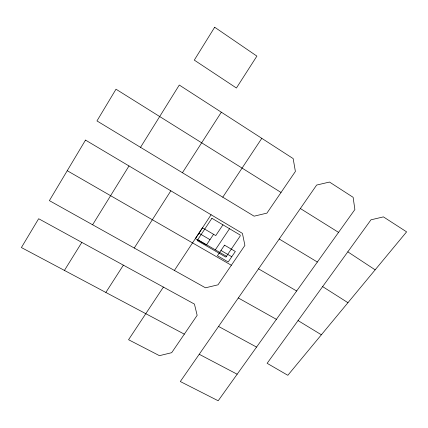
<?xml version="1.0" encoding="UTF-8"?>
<svg xmlns="http://www.w3.org/2000/svg" width="428" height="428" viewBox="0 0 428 428"><rect width="100%" height="100%" fill="white"/><g stroke="black" fill="none" stroke-linecap="round" stroke-linejoin="round"><path stroke-width="0.64" d="M92.614 224.77L128.999 165.941M140.528 147.334L179.279 85.044L293.164 158.585L295.39 171.457L266.922 213.128L254.098 216.172L96.958 120.926L116.004 89.206L281.041 192.472M163.4 287.086L128.55 339.72L159.446 355.663L171.681 352.693L197.153 315.34L194.44 304.094L38.648 218.724L21.4 247.544L64.425 270.41L81.828 242.392M170.842 190.818L134.258 248.031M221.335 112.206L182.43 172.73M64.425 270.41L105.85 292.452L123.382 265.157M211.09 214.749L174.383 270.432M222.779 197.19L261.797 138.33M213.561 234.303L206.43 244.998L195.382 238.605L202.508 227.83L215.755 235.587L222.951 224.828M215.327 249.84L229.515 228.723M258.517 268.838L316.645 185.062L329.496 182.05L353.121 197.308L354.882 209.538L218.184 400.769L180.311 381.525L258.517 268.838L296.658 290.986M347.798 251.835L370.974 219.821L383.413 216.878L406.6 231.853L287.83 375.292L267.126 363.308L347.798 251.835L375.147 269.827M199.218 354.277L237.16 374.222M105.85 292.452L184.313 334.161M218.548 326.43L256.554 347.087M238.31 297.963L276.392 319.336M67.239 170.708L231.35 265.258M197.747 239.664L226.455 256.281M198.94 233.228L209.988 239.659M220.96 250.466L231.762 256.73M279.195 239.006L317.367 262.032M298.049 320.577L321.364 334.782M300.365 208.532L338.553 232.377M322.632 286.61L347.948 302.687M85.504 140.095L49.386 200.63L205.488 287.803L218.002 284.823L244.902 245.394L242.425 233.378L85.504 140.095M214.679 27.232L194.291 60.113L236.422 88.013L256.891 56.111L214.679 27.232M211.908 218.285L197.169 240.536L225.877 257.137L240.269 235.898L240.081 234.983L211.908 218.285M224.529 245.169L217.408 255.741L228.204 261.963L235.336 251.477L224.529 245.169"/></g></svg>
